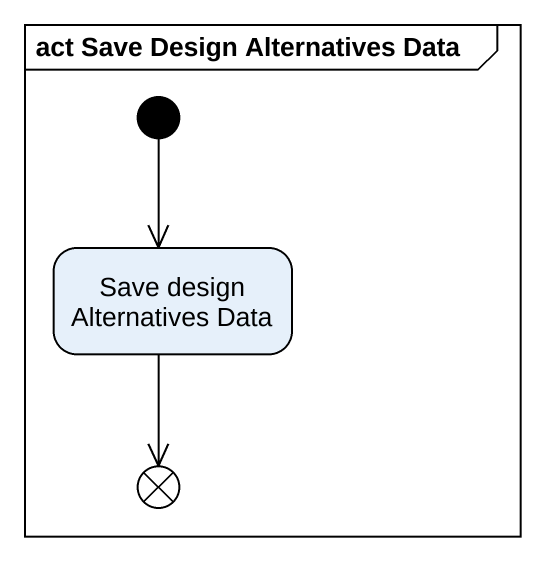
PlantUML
@startuml
mainframe act Save Design Alternatives Data
hide empty description
state "Save design Alternatives Data" as Save_design_Alternatives
state flowfinal1 <<end>>
[*] --> Save_design_Alternatives
Save_design_Alternatives --> flowfinal1
@enduml
